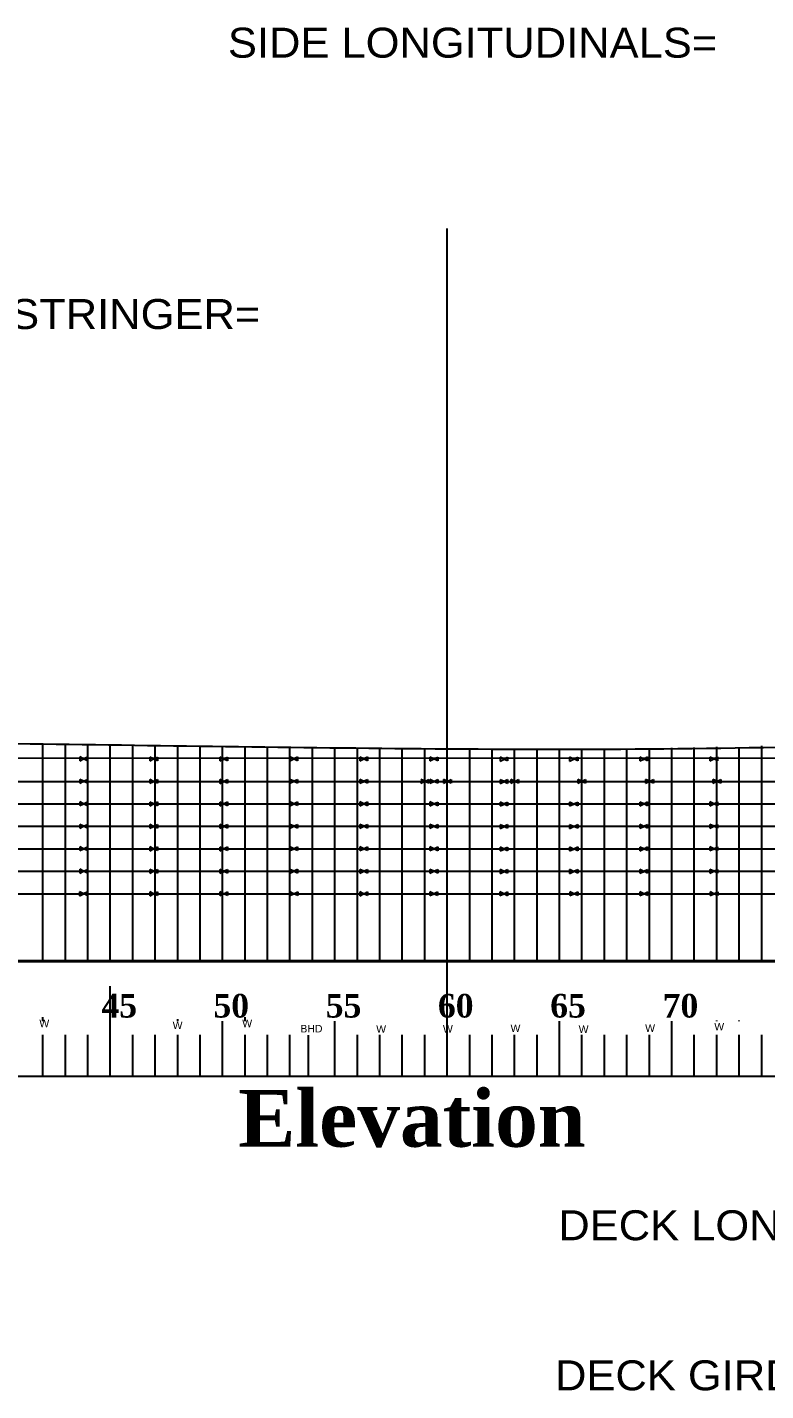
# Model space of a CAD drawing. Header units: millimetres. Extents: x -312175 to -205095, y 187857 to 277449.
# Drawn here: x -262059 to -242331, y 224533 to 260938 of the extents above; entities that cross this region are included whole.
import ezdxf

# ---------------------------------------------------------------- set-up
doc = ezdxf.new("R2010")
doc.units = ezdxf.units.MM
doc.header["$MEASUREMENT"] = 0
doc.layers.add('B.line', color=1, linetype='Continuous', lineweight=25)
doc.layers.add('Layer1', color=7, linetype='Continuous')
doc.styles.add('MtXpl_Times_New_Roma_1', font='timesbd.ttf')
doc.styles.get("Standard").update_dxf_attribs({"font": 'arial.ttf', "height": 50})

msp = doc.modelspace()

# ---------------------------------------------------------------- linework, layer by layer
for p, q in [((-250840, 234399), (-250840, 255563)), ((-261640, 235992), (-261640, 241789)), ((-261040, 235992), (-261040, 241780)), ((-260440, 235992), (-260440, 241771)), ((-259840, 235992), (-259840, 241763)), ((-259240, 235992), (-259240, 241754)), ((-258640, 235992), (-258640, 241745)), ((-258040, 235992), (-258040, 241737)), ((-257440, 235992), (-257440, 241729)), ((-242440, 235992), (-242440, 241752)), ((-288813, 241445), (-213640, 241404)), ((-256840, 235992), (-256840, 241721)), ((-256240, 235992), (-256240, 241713)), ((-255640, 235992), (-255640, 241706)), ((-255040, 235992), (-255040, 241699)), ((-254440, 235992), (-254440, 241693)), ((-253840, 235992), (-253840, 241687)), ((-253240, 235992), (-253240, 241681)), ((-252640, 235992), (-252640, 241676)), ((-252040, 235992), (-252040, 241672)), ((-251440, 235992), (-251440, 241669)), ((-250840, 235992), (-250840, 241666)), ((-250240, 235992), (-250240, 241664)), ((-249640, 235992), (-249640, 241663)), ((-249040, 235992), (-249040, 241663)), ((-248440, 235992), (-248440, 241664)), ((-247840, 235992), (-247840, 241667)), ((-247240, 235992), (-247240, 241670)), ((-246640, 235992), (-246640, 241675)), ((-246040, 235992), (-246040, 241681)), ((-245440, 235992), (-245440, 241689)), ((-244840, 235992), (-244840, 241698)), ((-244240, 235992), (-244240, 241709)), ((-243640, 235992), (-243640, 241721)), ((-243040, 235992), (-243040, 241699)), ((-288426, 240798), (-213869, 240803)), ((-287922, 240203), (-214071, 240203)), ((-287249, 239603), (-214279, 239603)), ((-286371, 239003), (-214494, 239003)), ((-285186, 238403), (-214723, 238403)), ((-283579, 237803), (-215001, 237803))]:
    msp.add_line(p, q)
at = {"lineweight": -2}
msp.add_line((-286748, 235992), (-205437, 235992), dxfattribs=at)
at = {"color": 5}
for p, q in [((-259840, 234399), (-259840, 235338)), ((-261640, 234399), (-261640, 234506)), ((-258040, 234399), (-258040, 234456)), ((-256240, 234399), (-256240, 234506)), ((-243640, 234399), (-243640, 234421))]:
    msp.add_line(p, q, dxfattribs=at)
at = {"color": 240, "true_color": 0xed1f24}
msp.add_line((-243040, 234399), (-243040, 234421), dxfattribs=at)
at = {"color": 0, "lineweight": -2}
msp.add_line((-289174, 232935), (-211468, 232935), dxfattribs=at)
msp.add_open_spline([(-289139, 245550), (-289123, 244834), (-289102, 243825), (-289185, 241374), (-286784, 238860), (-283271, 237703), (-279606, 236480), (-277513, 235952), (-276150, 236017), (-256822, 236017), (-237493, 236017), (-218164, 236017), (-217935, 236016), (-217704, 236033), (-217290, 236098), (-217107, 236140), (-216839, 236222), (-216750, 236253), (-216619, 236304), (-216576, 236322), (-216490, 236360), (-216448, 236379), (-216363, 236420), (-216321, 236442), (-216220, 236496), (-216162, 236531), (-216042, 236606), (-215982, 236647), (-215893, 236712), (-215864, 236735), (-215807, 236781), (-215779, 236804), (-215712, 236863), (-215673, 236899), (-215513, 237056), (-215400, 237188), (-215246, 237399), (-215197, 237471), (-215130, 237578), (-215110, 237611), (-215030, 237747), (-214974, 237852), (-214895, 238013), (-214869, 238067), (-214777, 238269), (-214715, 238419), (-214627, 238647), (-214598, 238723), (-214555, 238838), (-214541, 238876), (-214513, 238952), (-214499, 238991), (-214354, 239389), (-214227, 239750), (-214040, 240293), (-213979, 240474), (-213888, 240745), (-213858, 240836), (-213453, 242057), (-213097, 243198), (-212541, 244899), (-212351, 245464), (-212055, 246307), (-211954, 246587), (-211804, 246990), (-211758, 247113), (-211711, 247236)], degree=3, knots=[1681.791469, 1681.791469, 1681.791469, 1681.791469, 3670.526837, 4586.107178, 8044.060572, 11899.904344, 15317.296453, 18668.44851, 18668.44851, 18668.44851, 18669.44851, 18669.44851, 18669.44851, 19216.196281, 19216.196281, 19656.278089, 19656.278089, 19876.318993, 19876.318993, 19986.339445, 19986.339445, 20096.359897, 20096.359897, 20206.380349, 20206.380349, 20365.163906, 20365.163906, 20535.664751, 20535.664751, 20620.915174, 20620.915174, 20706.165596, 20706.165596, 20827.738057, 20827.738057, 21222.855369, 21222.855369, 21420.414024, 21420.414024, 21508.03899, 21508.03899, 21778.099881, 21778.099881, 21913.130327, 21913.130327, 22277.803396, 22277.803396, 22460.13993, 22460.13993, 22551.308197, 22551.308197, 22642.476465, 22642.476465, 23501.280818, 23501.280818, 23930.682995, 23930.682995, 24145.384084, 24145.384084, 26819.424213, 26819.424213, 28156.444278, 28156.444278, 28824.95431, 28824.95431, 29120.817469, 29120.817469, 29120.817469, 29120.817469])
at = {"lineweight": -2}
msp.add_open_spline([(-262676, 241818), (-258964, 241769), (-251186, 241641), (-241369, 241657), (-234234, 242010), (-231163, 242180), (-230125, 242239)], degree=3, knots=[26421.916067, 26421.916067, 26421.916067, 26421.916067, 37565.564867, 49772.722277, 55880.986431, 59001.102266, 59001.102266, 59001.102266, 59001.102266], dxfattribs=at)
at = {"layer": 'B.line'}
for p, q in [((-260552, 241405), (-260656, 241455)), ((-260656, 241455), (-260656, 241405)), ((-260656, 241405), (-260656, 241355)), ((-260656, 241355), (-260552, 241405)), ((-260557, 241404), (-260453, 241454)), ((-260453, 241354), (-260557, 241404)), ((-260453, 241454), (-260453, 241404)), ((-260453, 241404), (-260453, 241354)), ((-258683, 241401), (-258787, 241451)), ((-258787, 241451), (-258787, 241401)), ((-258787, 241401), (-258787, 241351)), ((-258787, 241351), (-258683, 241401)), ((-258683, 241403), (-258579, 241453)), ((-258579, 241353), (-258683, 241403)), ((-258579, 241453), (-258579, 241403)), ((-258579, 241403), (-258579, 241353)), ((-256810, 241400), (-256914, 241450)), ((-256914, 241450), (-256914, 241400)), ((-256914, 241400), (-256914, 241350)), ((-256914, 241350), (-256810, 241400)), ((-256814, 241403), (-256710, 241453)), ((-256710, 241353), (-256814, 241403)), ((-256710, 241453), (-256710, 241403)), ((-256710, 241403), (-256710, 241353)), ((-254940, 241404), (-255044, 241454)), ((-255044, 241454), (-255044, 241404)), ((-255044, 241404), (-255044, 241354)), ((-255044, 241354), (-254940, 241404)), ((-254943, 241405), (-254839, 241455)), ((-254839, 241355), (-254943, 241405)), ((-254839, 241455), (-254839, 241405)), ((-254839, 241405), (-254839, 241355)), ((-253072, 241403), (-253176, 241453)), ((-253176, 241453), (-253176, 241403)), ((-253176, 241403), (-253176, 241353)), ((-253176, 241353), (-253072, 241403)), ((-253073, 241404), (-252969, 241454)), ((-252969, 241354), (-253073, 241404)), ((-252969, 241454), (-252969, 241404)), ((-252969, 241404), (-252969, 241354)), ((-251200, 241403), (-251304, 241453)), ((-251304, 241453), (-251304, 241403)), ((-251304, 241403), (-251304, 241353)), ((-251304, 241353), (-251200, 241403)), ((-251199, 241401), (-251095, 241451)), ((-251095, 241351), (-251199, 241401)), ((-251095, 241451), (-251095, 241401)), ((-251095, 241401), (-251095, 241351)), ((-249322, 241396), (-249425, 241446)), ((-249425, 241446), (-249425, 241396)), ((-249425, 241396), (-249425, 241346)), ((-249425, 241346), (-249322, 241396)), ((-249334, 241399), (-249230, 241449)), ((-249230, 241349), (-249334, 241399)), ((-249230, 241449), (-249230, 241399)), ((-249230, 241399), (-249230, 241349)), ((-247468, 241396), (-247572, 241446)), ((-247572, 241446), (-247572, 241396)), ((-247572, 241396), (-247572, 241346)), ((-247572, 241346), (-247468, 241396)), ((-247459, 241402), (-247355, 241452)), ((-247355, 241352), (-247459, 241402)), ((-247355, 241452), (-247355, 241402)), ((-247355, 241402), (-247355, 241352)), ((-245591, 241400), (-245695, 241450)), ((-245695, 241450), (-245695, 241400)), ((-245695, 241400), (-245695, 241350)), ((-245695, 241350), (-245591, 241400)), ((-245589, 241404), (-245486, 241454)), ((-245486, 241354), (-245589, 241404)), ((-245486, 241454), (-245486, 241404)), ((-245486, 241404), (-245486, 241354)), ((-243721, 241403), (-243825, 241453)), ((-243825, 241453), (-243825, 241403)), ((-243825, 241403), (-243825, 241353)), ((-243825, 241353), (-243721, 241403)), ((-243720, 241404), (-243616, 241454)), ((-243616, 241354), (-243720, 241404)), ((-243616, 241454), (-243616, 241404)), ((-243616, 241404), (-243616, 241354)), ((-260552, 240805), (-260656, 240855)), ((-260656, 240855), (-260656, 240805)), ((-260656, 240805), (-260656, 240755)), ((-260656, 240755), (-260552, 240805)), ((-260557, 240804), (-260453, 240854)), ((-260453, 240754), (-260557, 240804)), ((-260453, 240854), (-260453, 240804)), ((-260453, 240804), (-260453, 240754)), ((-258683, 240801), (-258787, 240851)), ((-258787, 240851), (-258787, 240801)), ((-258787, 240801), (-258787, 240751)), ((-258787, 240751), (-258683, 240801)), ((-258683, 240803), (-258579, 240853)), ((-258579, 240753), (-258683, 240803)), ((-258579, 240853), (-258579, 240803)), ((-258579, 240803), (-258579, 240753)), ((-256810, 240800), (-256914, 240850)), ((-256914, 240850), (-256914, 240800)), ((-256914, 240800), (-256914, 240750)), ((-256914, 240750), (-256810, 240800)), ((-256814, 240803), (-256710, 240853)), ((-256710, 240753), (-256814, 240803)), ((-256710, 240853), (-256710, 240803)), ((-256710, 240803), (-256710, 240753)), ((-254940, 240804), (-255044, 240854)), ((-255044, 240854), (-255044, 240804)), ((-255044, 240804), (-255044, 240754)), ((-255044, 240754), (-254940, 240804)), ((-254943, 240805), (-254839, 240855)), ((-254839, 240755), (-254943, 240805)), ((-254839, 240855), (-254839, 240805)), ((-254839, 240805), (-254839, 240755)), ((-253072, 240803), (-253176, 240853)), ((-253176, 240853), (-253176, 240803)), ((-253176, 240803), (-253176, 240753)), ((-253176, 240753), (-253072, 240803)), ((-253073, 240804), (-252969, 240854)), ((-252969, 240754), (-253073, 240804)), ((-252969, 240854), (-252969, 240804)), ((-252969, 240804), (-252969, 240754)), ((-251438, 240805), (-251542, 240855)), ((-251542, 240805), (-251542, 240755)), ((-251542, 240755), (-251438, 240805)), ((-251436, 240803), (-251332, 240853)), ((-251332, 240753), (-251436, 240803)), ((-251332, 240853), (-251332, 240803)), ((-251332, 240803), (-251332, 240753)), ((-251200, 240803), (-251304, 240853)), ((-251304, 240853), (-251304, 240803)), ((-251304, 240803), (-251304, 240753)), ((-251304, 240753), (-251200, 240803)), ((-251199, 240801), (-251095, 240851)), ((-251095, 240751), (-251199, 240801)), ((-251095, 240851), (-251095, 240801)), ((-251095, 240801), (-251095, 240751)), ((-250839, 240805), (-250943, 240855)), ((-250943, 240855), (-250943, 240805)), ((-250943, 240805), (-250943, 240755)), ((-250943, 240755), (-250839, 240805)), ((-250838, 240803), (-250734, 240853)), ((-250734, 240753), (-250838, 240803)), ((-250734, 240853), (-250734, 240803)), ((-250734, 240803), (-250734, 240753)), ((-249322, 240796), (-249425, 240846)), ((-249425, 240846), (-249425, 240796)), ((-249425, 240796), (-249425, 240746)), ((-249425, 240746), (-249322, 240796)), ((-249334, 240799), (-249230, 240849)), ((-249230, 240749), (-249334, 240799)), ((-249230, 240849), (-249230, 240799)), ((-249230, 240799), (-249230, 240749)), ((-249040, 240804), (-249144, 240854)), ((-249144, 240854), (-249144, 240804)), ((-249144, 240804), (-249144, 240754)), ((-249144, 240754), (-249040, 240804)), ((-249038, 240802), (-248934, 240852)), ((-248934, 240752), (-249038, 240802)), ((-248934, 240852), (-248934, 240802)), ((-248934, 240802), (-248934, 240752)), ((-247251, 240804), (-247355, 240854)), ((-247355, 240854), (-247355, 240804)), ((-247355, 240852), (-247355, 240802)), ((-247355, 240804), (-247355, 240754)), ((-247355, 240754), (-247251, 240804)), ((-247355, 240802), (-247355, 240752)), ((-247250, 240802), (-247146, 240852)), ((-247146, 240752), (-247250, 240802)), ((-247146, 240852), (-247146, 240802)), ((-247146, 240802), (-247146, 240752)), ((-245439, 240804), (-245543, 240854)), ((-245543, 240854), (-245543, 240804)), ((-245543, 240804), (-245543, 240754)), ((-245543, 240754), (-245439, 240804)), ((-245438, 240802), (-245334, 240852)), ((-245334, 240752), (-245438, 240802)), ((-245334, 240852), (-245334, 240802)), ((-245334, 240802), (-245334, 240752)), ((-243640, 240804), (-243744, 240854)), ((-243744, 240854), (-243744, 240804)), ((-243744, 240804), (-243744, 240754)), ((-243744, 240754), (-243640, 240804)), ((-243639, 240802), (-243535, 240852)), ((-243535, 240752), (-243639, 240802)), ((-243535, 240852), (-243535, 240802)), ((-243535, 240802), (-243535, 240752)), ((-260552, 240205), (-260656, 240255)), ((-260656, 240255), (-260656, 240205)), ((-260656, 240205), (-260656, 240155)), ((-260656, 240155), (-260552, 240205)), ((-260557, 240204), (-260453, 240254)), ((-260453, 240154), (-260557, 240204)), ((-260453, 240254), (-260453, 240204)), ((-260453, 240204), (-260453, 240154)), ((-258683, 240201), (-258787, 240251)), ((-258787, 240251), (-258787, 240201)), ((-258787, 240201), (-258787, 240151)), ((-258787, 240151), (-258683, 240201)), ((-258683, 240203), (-258579, 240253)), ((-258579, 240153), (-258683, 240203)), ((-258579, 240253), (-258579, 240203)), ((-258579, 240203), (-258579, 240153)), ((-256810, 240200), (-256914, 240250)), ((-256914, 240250), (-256914, 240200)), ((-256914, 240200), (-256914, 240150)), ((-256914, 240150), (-256810, 240200)), ((-256814, 240203), (-256710, 240253)), ((-256710, 240153), (-256814, 240203)), ((-256710, 240253), (-256710, 240203)), ((-256710, 240203), (-256710, 240153)), ((-254940, 240204), (-255044, 240254)), ((-255044, 240254), (-255044, 240204)), ((-255044, 240204), (-255044, 240154)), ((-255044, 240154), (-254940, 240204)), ((-254943, 240205), (-254839, 240255)), ((-254839, 240155), (-254943, 240205)), ((-254839, 240255), (-254839, 240205)), ((-254839, 240205), (-254839, 240155)), ((-253072, 240203), (-253176, 240253)), ((-253176, 240253), (-253176, 240203)), ((-253176, 240203), (-253176, 240153)), ((-253176, 240153), (-253072, 240203)), ((-253073, 240204), (-252969, 240254)), ((-252969, 240154), (-253073, 240204)), ((-252969, 240254), (-252969, 240204)), ((-252969, 240204), (-252969, 240154)), ((-251200, 240203), (-251304, 240253)), ((-251304, 240253), (-251304, 240203)), ((-251304, 240203), (-251304, 240153)), ((-251304, 240153), (-251200, 240203)), ((-251199, 240201), (-251095, 240251)), ((-251095, 240151), (-251199, 240201)), ((-251095, 240251), (-251095, 240201)), ((-251095, 240201), (-251095, 240151)), ((-249322, 240196), (-249425, 240246)), ((-249425, 240246), (-249425, 240196)), ((-249425, 240196), (-249425, 240146)), ((-249425, 240146), (-249322, 240196)), ((-249334, 240199), (-249230, 240249)), ((-249230, 240149), (-249334, 240199)), ((-249230, 240249), (-249230, 240199)), ((-249230, 240199), (-249230, 240149)), ((-247468, 240196), (-247572, 240246)), ((-247572, 240246), (-247572, 240196)), ((-247572, 240196), (-247572, 240146)), ((-247572, 240146), (-247468, 240196)), ((-247459, 240202), (-247355, 240252)), ((-247355, 240152), (-247459, 240202)), ((-247355, 240252), (-247355, 240202)), ((-247355, 240202), (-247355, 240152)), ((-245591, 240200), (-245695, 240250)), ((-245695, 240250), (-245695, 240200)), ((-245695, 240200), (-245695, 240150)), ((-245695, 240150), (-245591, 240200)), ((-245589, 240204), (-245486, 240254)), ((-245486, 240154), (-245589, 240204)), ((-245486, 240254), (-245486, 240204)), ((-245486, 240204), (-245486, 240154)), ((-243721, 240203), (-243825, 240253)), ((-243825, 240253), (-243825, 240203)), ((-243825, 240203), (-243825, 240153)), ((-243825, 240153), (-243721, 240203)), ((-243720, 240204), (-243616, 240254)), ((-243616, 240154), (-243720, 240204)), ((-243616, 240254), (-243616, 240204)), ((-243616, 240204), (-243616, 240154)), ((-260552, 239605), (-260656, 239655)), ((-260656, 239655), (-260656, 239605)), ((-260656, 239605), (-260656, 239555)), ((-260656, 239555), (-260552, 239605)), ((-260557, 239604), (-260453, 239654)), ((-260453, 239554), (-260557, 239604)), ((-260453, 239654), (-260453, 239604)), ((-260453, 239604), (-260453, 239554)), ((-258683, 239601), (-258787, 239651)), ((-258787, 239651), (-258787, 239601)), ((-258787, 239601), (-258787, 239551)), ((-258787, 239551), (-258683, 239601)), ((-258683, 239603), (-258579, 239653)), ((-258579, 239553), (-258683, 239603)), ((-258579, 239653), (-258579, 239603)), ((-258579, 239603), (-258579, 239553)), ((-256810, 239600), (-256914, 239650)), ((-256914, 239650), (-256914, 239600)), ((-256914, 239600), (-256914, 239550)), ((-256914, 239550), (-256810, 239600)), ((-256814, 239603), (-256710, 239653)), ((-256710, 239553), (-256814, 239603)), ((-256710, 239653), (-256710, 239603)), ((-256710, 239603), (-256710, 239553)), ((-254940, 239604), (-255044, 239654)), ((-255044, 239654), (-255044, 239604)), ((-255044, 239604), (-255044, 239554)), ((-255044, 239554), (-254940, 239604)), ((-254943, 239605), (-254839, 239655)), ((-254839, 239555), (-254943, 239605)), ((-254839, 239655), (-254839, 239605)), ((-254839, 239605), (-254839, 239555)), ((-253072, 239603), (-253176, 239653)), ((-253176, 239653), (-253176, 239603)), ((-253176, 239603), (-253176, 239553)), ((-253176, 239553), (-253072, 239603)), ((-253073, 239604), (-252969, 239654)), ((-252969, 239554), (-253073, 239604)), ((-252969, 239654), (-252969, 239604)), ((-252969, 239604), (-252969, 239554)), ((-251200, 239603), (-251304, 239653)), ((-251304, 239653), (-251304, 239603)), ((-251304, 239603), (-251304, 239553)), ((-251304, 239553), (-251200, 239603)), ((-251199, 239601), (-251095, 239651)), ((-251095, 239551), (-251199, 239601)), ((-251095, 239651), (-251095, 239601)), ((-251095, 239601), (-251095, 239551)), ((-249322, 239596), (-249425, 239646)), ((-249425, 239646), (-249425, 239596)), ((-249425, 239596), (-249425, 239546)), ((-249425, 239546), (-249322, 239596)), ((-249334, 239599), (-249230, 239649)), ((-249230, 239549), (-249334, 239599)), ((-249230, 239649), (-249230, 239599)), ((-249230, 239599), (-249230, 239549)), ((-247468, 239596), (-247572, 239646)), ((-247572, 239646), (-247572, 239596)), ((-247572, 239596), (-247572, 239546)), ((-247572, 239546), (-247468, 239596)), ((-247459, 239602), (-247355, 239652)), ((-247355, 239552), (-247459, 239602)), ((-247355, 239652), (-247355, 239602)), ((-247355, 239602), (-247355, 239552)), ((-245591, 239600), (-245695, 239650)), ((-245695, 239650), (-245695, 239600)), ((-245695, 239600), (-245695, 239550)), ((-245695, 239550), (-245591, 239600)), ((-245589, 239604), (-245486, 239654)), ((-245486, 239554), (-245589, 239604)), ((-245486, 239654), (-245486, 239604)), ((-245486, 239604), (-245486, 239554)), ((-243721, 239603), (-243825, 239653)), ((-243825, 239653), (-243825, 239603)), ((-243825, 239603), (-243825, 239553)), ((-243825, 239553), (-243721, 239603)), ((-243720, 239604), (-243616, 239654)), ((-243616, 239554), (-243720, 239604)), ((-243616, 239654), (-243616, 239604)), ((-243616, 239604), (-243616, 239554)), ((-260552, 239005), (-260656, 239055)), ((-260656, 239055), (-260656, 239005)), ((-260656, 239005), (-260656, 238955)), ((-260656, 238955), (-260552, 239005)), ((-260557, 239004), (-260453, 239054)), ((-260453, 238954), (-260557, 239004)), ((-260453, 239054), (-260453, 239004)), ((-260453, 239004), (-260453, 238954)), ((-258683, 239001), (-258787, 239051)), ((-258787, 239051), (-258787, 239001)), ((-258787, 239001), (-258787, 238951)), ((-258787, 238951), (-258683, 239001)), ((-258683, 239003), (-258579, 239053)), ((-258579, 238953), (-258683, 239003)), ((-258579, 239053), (-258579, 239003)), ((-258579, 239003), (-258579, 238953)), ((-256810, 239000), (-256914, 239050)), ((-256914, 239050), (-256914, 239000)), ((-256914, 239000), (-256914, 238950)), ((-256914, 238950), (-256810, 239000)), ((-256814, 239003), (-256710, 239053)), ((-256710, 238953), (-256814, 239003)), ((-256710, 239053), (-256710, 239003)), ((-256710, 239003), (-256710, 238953)), ((-254940, 239004), (-255044, 239054)), ((-255044, 239054), (-255044, 239004)), ((-255044, 239004), (-255044, 238954)), ((-255044, 238954), (-254940, 239004)), ((-254943, 239005), (-254839, 239055)), ((-254839, 238955), (-254943, 239005)), ((-254839, 239055), (-254839, 239005)), ((-254839, 239005), (-254839, 238955)), ((-253072, 239003), (-253176, 239053)), ((-253176, 239053), (-253176, 239003)), ((-253176, 239003), (-253176, 238953)), ((-253176, 238953), (-253072, 239003)), ((-253073, 239004), (-252969, 239054)), ((-252969, 238954), (-253073, 239004)), ((-252969, 239054), (-252969, 239004)), ((-252969, 239004), (-252969, 238954)), ((-251200, 239003), (-251304, 239053)), ((-251304, 239053), (-251304, 239003)), ((-251304, 239003), (-251304, 238953)), ((-251304, 238953), (-251200, 239003)), ((-251199, 239001), (-251095, 239051)), ((-251095, 238951), (-251199, 239001)), ((-251095, 239051), (-251095, 239001)), ((-251095, 239001), (-251095, 238951)), ((-249322, 238996), (-249425, 239046)), ((-249425, 239046), (-249425, 238996)), ((-249425, 238996), (-249425, 238946)), ((-249425, 238946), (-249322, 238996)), ((-249334, 238999), (-249230, 239049)), ((-249230, 238949), (-249334, 238999)), ((-249230, 239049), (-249230, 238999)), ((-249230, 238999), (-249230, 238949)), ((-247468, 238996), (-247572, 239046)), ((-247572, 239046), (-247572, 238996)), ((-247572, 238996), (-247572, 238946)), ((-247572, 238946), (-247468, 238996)), ((-247459, 239002), (-247355, 239052)), ((-247355, 238952), (-247459, 239002)), ((-247355, 239052), (-247355, 239002)), ((-247355, 239002), (-247355, 238952)), ((-245591, 239000), (-245695, 239050)), ((-245695, 239050), (-245695, 239000)), ((-245695, 239000), (-245695, 238950)), ((-245695, 238950), (-245591, 239000)), ((-245589, 239004), (-245486, 239054)), ((-245486, 238954), (-245589, 239004)), ((-245486, 239054), (-245486, 239004)), ((-245486, 239004), (-245486, 238954)), ((-243721, 239003), (-243825, 239053)), ((-243825, 239053), (-243825, 239003)), ((-243825, 239003), (-243825, 238953)), ((-243825, 238953), (-243721, 239003)), ((-243720, 239004), (-243616, 239054)), ((-243616, 238954), (-243720, 239004)), ((-243616, 239054), (-243616, 239004)), ((-243616, 239004), (-243616, 238954)), ((-260552, 238405), (-260656, 238455)), ((-260656, 238455), (-260656, 238405)), ((-260557, 238404), (-260453, 238454)), ((-260453, 238454), (-260453, 238404)), ((-258683, 238401), (-258787, 238451)), ((-258787, 238451), (-258787, 238401)), ((-258683, 238403), (-258579, 238453)), ((-258579, 238453), (-258579, 238403)), ((-256814, 238403), (-256710, 238453)), ((-256710, 238453), (-256710, 238403)), ((-254940, 238404), (-255044, 238454)), ((-255044, 238454), (-255044, 238404)), ((-254943, 238405), (-254839, 238455)), ((-254839, 238455), (-254839, 238405)), ((-253072, 238403), (-253176, 238453)), ((-253176, 238453), (-253176, 238403)), ((-253073, 238404), (-252969, 238454)), ((-252969, 238454), (-252969, 238404)), ((-251200, 238403), (-251304, 238453)), ((-251304, 238453), (-251304, 238403)), ((-251199, 238401), (-251095, 238451)), ((-251095, 238451), (-251095, 238401)), ((-247459, 238402), (-247355, 238452)), ((-247355, 238452), (-247355, 238402)), ((-245589, 238404), (-245486, 238454)), ((-245486, 238454), (-245486, 238404)), ((-243721, 238403), (-243825, 238453)), ((-243825, 238453), (-243825, 238403)), ((-243720, 238404), (-243616, 238454)), ((-243616, 238454), (-243616, 238404)), ((-260656, 238405), (-260656, 238355)), ((-260656, 238355), (-260552, 238405)), ((-260453, 238354), (-260557, 238404)), ((-260453, 238404), (-260453, 238354)), ((-258787, 238401), (-258787, 238351)), ((-258787, 238351), (-258683, 238401)), ((-258579, 238353), (-258683, 238403)), ((-258579, 238403), (-258579, 238353)), ((-256810, 238400), (-256914, 238450)), ((-256914, 238450), (-256914, 238400)), ((-256914, 238400), (-256914, 238350)), ((-256914, 238350), (-256810, 238400)), ((-256710, 238353), (-256814, 238403)), ((-256710, 238403), (-256710, 238353)), ((-255044, 238404), (-255044, 238354)), ((-255044, 238354), (-254940, 238404)), ((-254839, 238355), (-254943, 238405)), ((-254839, 238405), (-254839, 238355)), ((-253176, 238403), (-253176, 238353)), ((-253176, 238353), (-253072, 238403)), ((-252969, 238354), (-253073, 238404)), ((-252969, 238404), (-252969, 238354)), ((-251304, 238403), (-251304, 238353)), ((-251304, 238353), (-251200, 238403)), ((-251095, 238351), (-251199, 238401)), ((-251095, 238401), (-251095, 238351)), ((-249322, 238396), (-249425, 238446)), ((-249425, 238446), (-249425, 238396)), ((-249425, 238396), (-249425, 238346)), ((-249425, 238346), (-249322, 238396)), ((-249334, 238399), (-249230, 238449)), ((-249230, 238349), (-249334, 238399)), ((-249230, 238449), (-249230, 238399)), ((-249230, 238399), (-249230, 238349)), ((-247468, 238396), (-247572, 238446)), ((-247572, 238446), (-247572, 238396)), ((-247572, 238396), (-247572, 238346)), ((-247572, 238346), (-247468, 238396)), ((-247355, 238352), (-247459, 238402)), ((-247355, 238402), (-247355, 238352)), ((-245591, 238400), (-245695, 238450)), ((-245695, 238450), (-245695, 238400)), ((-245695, 238400), (-245695, 238350)), ((-245695, 238350), (-245591, 238400)), ((-245486, 238354), (-245589, 238404)), ((-245486, 238404), (-245486, 238354)), ((-243825, 238403), (-243825, 238353)), ((-243825, 238353), (-243721, 238403)), ((-243616, 238354), (-243720, 238404)), ((-243616, 238404), (-243616, 238354)), ((-260559, 237801), (-260663, 237851)), ((-260663, 237851), (-260663, 237801)), ((-260663, 237801), (-260663, 237751)), ((-260663, 237751), (-260559, 237801)), ((-260559, 237806), (-260455, 237856)), ((-260455, 237756), (-260559, 237806)), ((-260455, 237856), (-260455, 237806)), ((-260455, 237806), (-260455, 237756)), ((-258683, 237801), (-258787, 237851)), ((-258787, 237851), (-258787, 237801)), ((-258787, 237801), (-258787, 237751)), ((-258787, 237751), (-258683, 237801)), ((-258686, 237802), (-258582, 237852)), ((-258582, 237752), (-258686, 237802)), ((-258582, 237852), (-258582, 237802)), ((-258582, 237802), (-258582, 237752)), ((-256814, 237804), (-256918, 237854)), ((-256918, 237854), (-256918, 237804)), ((-256918, 237804), (-256918, 237754)), ((-256918, 237754), (-256814, 237804)), ((-256811, 237804), (-256707, 237854)), ((-256707, 237754), (-256811, 237804)), ((-256707, 237854), (-256707, 237804)), ((-256707, 237804), (-256707, 237754)), ((-254942, 237803), (-255046, 237853)), ((-255046, 237853), (-255046, 237803)), ((-255046, 237803), (-255046, 237753)), ((-255046, 237753), (-254942, 237803)), ((-254936, 237802), (-254832, 237852)), ((-254832, 237752), (-254936, 237802)), ((-254832, 237852), (-254832, 237802)), ((-254832, 237802), (-254832, 237752)), ((-253073, 237801), (-253177, 237851)), ((-253177, 237851), (-253177, 237801)), ((-253177, 237801), (-253177, 237751)), ((-253177, 237751), (-253073, 237801)), ((-253072, 237802), (-252968, 237852)), ((-252968, 237752), (-253072, 237802)), ((-252968, 237852), (-252968, 237802)), ((-252968, 237802), (-252968, 237752)), ((-251201, 237804), (-251305, 237854)), ((-251305, 237854), (-251305, 237804)), ((-251305, 237804), (-251305, 237754)), ((-251305, 237754), (-251201, 237804)), ((-251203, 237804), (-251099, 237854)), ((-251099, 237754), (-251203, 237804)), ((-251099, 237854), (-251099, 237804)), ((-251099, 237804), (-251099, 237754)), ((-249330, 237803), (-249434, 237853)), ((-249434, 237853), (-249434, 237803)), ((-249434, 237803), (-249434, 237753)), ((-249434, 237753), (-249330, 237803)), ((-249330, 237800), (-249226, 237850)), ((-249226, 237750), (-249330, 237800)), ((-249226, 237850), (-249226, 237800)), ((-249226, 237800), (-249226, 237750)), ((-247459, 237802), (-247563, 237852)), ((-247563, 237852), (-247563, 237802)), ((-247563, 237802), (-247563, 237752)), ((-247563, 237752), (-247459, 237802)), ((-247455, 237804), (-247351, 237854)), ((-247351, 237754), (-247455, 237804)), ((-247351, 237854), (-247351, 237804)), ((-247351, 237804), (-247351, 237754)), ((-245588, 237803), (-245692, 237853)), ((-245692, 237853), (-245692, 237803)), ((-245692, 237803), (-245692, 237753)), ((-245692, 237753), (-245588, 237803)), ((-245584, 237804), (-245480, 237854)), ((-245480, 237754), (-245584, 237804)), ((-245480, 237854), (-245480, 237804)), ((-245480, 237804), (-245480, 237754)), ((-243717, 237803), (-243820, 237853)), ((-243820, 237853), (-243820, 237803)), ((-243820, 237803), (-243820, 237753)), ((-243820, 237753), (-243717, 237803)), ((-243715, 237802), (-243611, 237852)), ((-243611, 237752), (-243715, 237802)), ((-243611, 237852), (-243611, 237802)), ((-243611, 237802), (-243611, 237752))]:
    msp.add_line(p, q, dxfattribs=at)
at = {"layer": 'Layer1', "lineweight": -2, "ltscale": 100}
msp.add_line((-276134, 235992), (-217644, 235992), dxfattribs=at)
at = {"layer": 'Layer1', "color": 0, "lineweight": -2, "ltscale": 100}
for p, q in [((-259840, 232935), (-259840, 234399)), ((-256840, 232935), (-256840, 234399)), ((-253840, 232935), (-253840, 234399)), ((-250840, 232935), (-250840, 234399)), ((-247840, 232935), (-247840, 234399)), ((-244840, 232935), (-244840, 234399)), ((-261640, 232935), (-261640, 234032)), ((-261040, 232935), (-261040, 234032)), ((-260440, 232935), (-260440, 234032)), ((-259240, 232935), (-259240, 234032)), ((-258640, 232935), (-258640, 234032)), ((-258040, 232935), (-258040, 234032)), ((-257440, 232935), (-257440, 234032)), ((-256240, 232935), (-256240, 234032)), ((-255640, 232935), (-255640, 234032)), ((-255040, 232935), (-255040, 234032)), ((-254552, 234030), (-254552, 232930)), ((-253240, 232935), (-253240, 234032)), ((-252640, 232935), (-252640, 234032)), ((-252040, 232935), (-252040, 234032)), ((-251440, 232935), (-251440, 234032)), ((-250240, 232935), (-250240, 234032)), ((-249640, 232935), (-249640, 234032)), ((-249040, 232935), (-249040, 234032)), ((-248440, 232935), (-248440, 234032)), ((-247240, 232935), (-247240, 234032)), ((-246640, 232935), (-246640, 234032)), ((-246040, 232935), (-246040, 234032)), ((-245440, 232935), (-245440, 234032)), ((-244240, 232935), (-244240, 234032)), ((-243640, 232935), (-243640, 234032)), ((-243040, 232935), (-243040, 234032)), ((-242440, 232935), (-242440, 234032))]:
    msp.add_line(p, q, dxfattribs=at)

# ---------------------------------------------------------------- texts
at = {"width": 1.039397}
for s, p in [('SIDE LONGITUDINALS=', (-256698, 260126)), ('SIDE STRINGER=', (-265548, 252881)), ('DECK LONGITUDINALS=', (-247873, 228551)), ('DECK GIRDER =', (-247960, 224544))]:
    msp.add_text(s, height=800, dxfattribs=at).set_placement(p)
at = {"color": 0, "style": 'MtXpl_Times_New_Roma_1', "width": 1.000004}
for s, height, p in [('45', 630.8, (-260078, 234497)), ('50', 630.8, (-257086, 234497)), ('55', 630.8, (-254086, 234497)), ('60', 630.8, (-251089, 234497)), ('65', 630.8, (-248089, 234497)), ('70', 630.8, (-245086, 234497)), ('Elevation', 1513.9, (-256421, 231048))]:
    msp.add_text(s, height=height, dxfattribs=at).set_placement(p)
at = {"layer": 'Layer1', "color": 0, "width": 1.000004}
for s, p in [('W', (-261735, 234240)), ('W', (-258175, 234190)), ('W', (-256315, 234240)), ('BHD', (-254762, 234100)), ('W', (-252737, 234090)), ('W', (-250954, 234095)), ('W', (-249149, 234110)), ('W', (-247329, 234085)), ('W', (-245552, 234115)), ('W', (-243706, 234155))]:
    msp.add_text(s, height=200, dxfattribs=at).set_placement(p)

doc.saveas('drawing.dxf')
